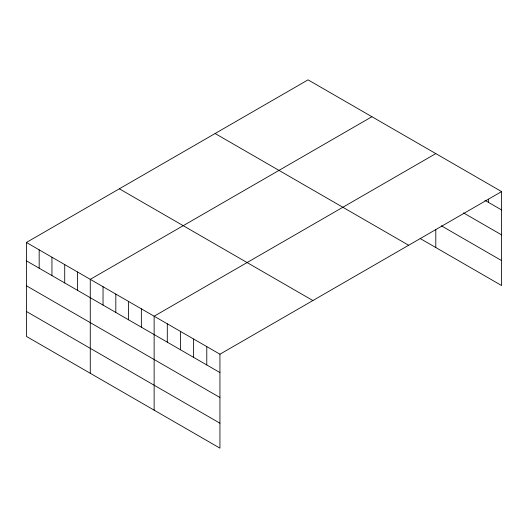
<?xml version="1.0" encoding="UTF-8"?>
<svg xmlns="http://www.w3.org/2000/svg" width="528" height="528" viewBox="0 0 528 528"><rect width="100%" height="100%" fill="white"/><g stroke="black" fill="none" stroke-linecap="round" stroke-linejoin="round"><path stroke-width="0.79" d="M501.6 191.591L219.938 354.209L219.938 448.147L26.4 336.409L26.4 242.471L308.062 79.853L501.6 191.591L501.6 285.529L420.182 238.524M371.93 116.728L90.268 279.345L90.268 373.283M435.798 153.602L154.136 316.219L154.136 410.157M484.975 200.35L501.6 209.946M463.505 212.896L501.6 234.887M441.335 225.799L501.6 260.588M215.114 133.518L408.652 245.256M119.348 188.806L312.886 300.544M26.4 242.471L219.938 354.209M26.4 260.825L219.938 372.563M26.4 285.767L219.938 397.505M26.4 311.467L219.938 423.205M488.44 199.155L488.44 202.349M435.798 229.614L435.798 247.54M206.778 346.612L206.778 364.967M193.618 339.009L193.618 357.37M180.457 331.412L180.457 349.767M167.297 323.816L167.297 342.17M141.359 308.84L141.359 327.195M128.588 301.468L128.588 319.823M115.817 294.089L115.817 312.451M103.039 286.717L103.039 305.072M77.497 271.966L77.497 290.327M64.72 264.594L64.72 282.949M51.949 257.222L51.949 275.576M39.171 249.843L39.171 268.198"/></g></svg>
